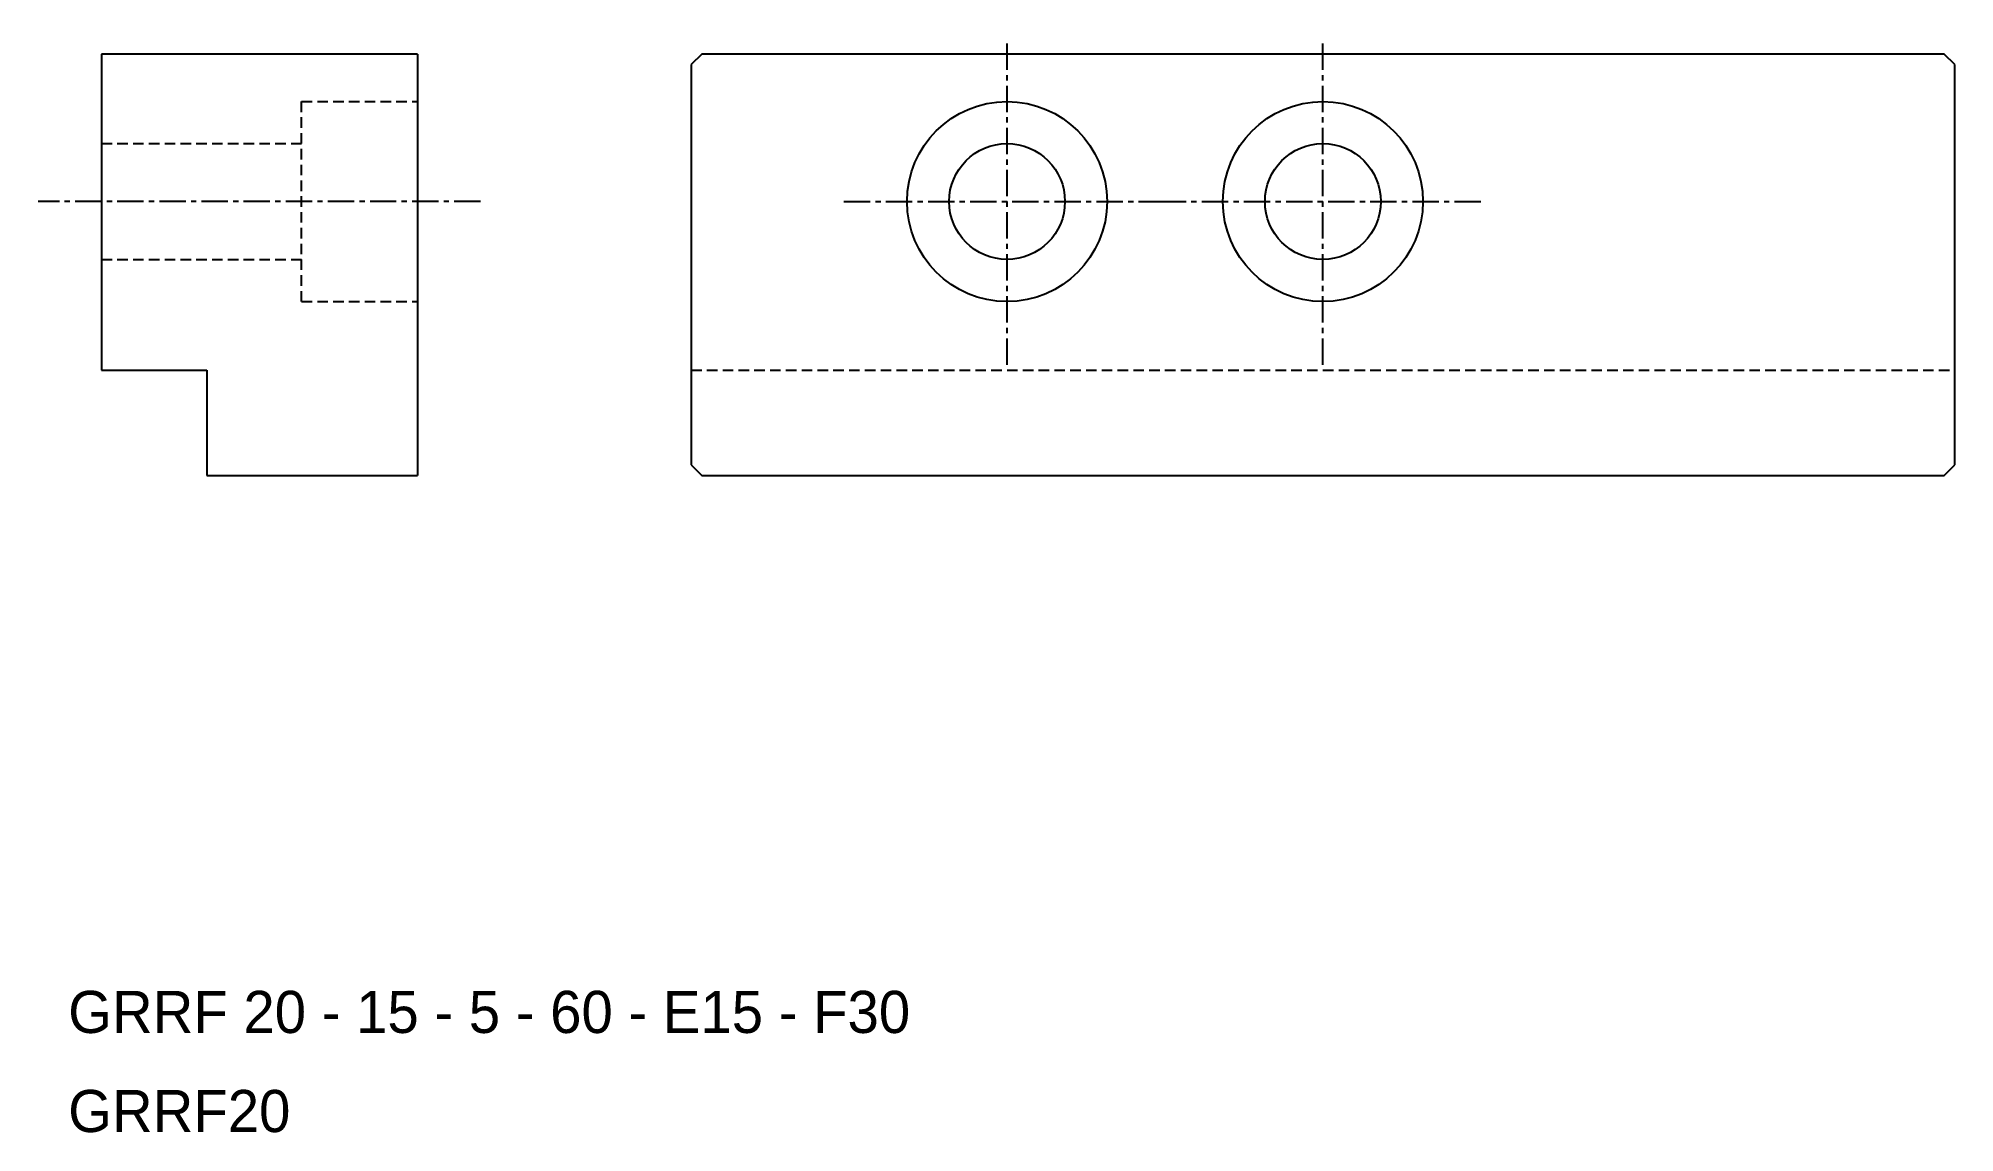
# Model space of a CAD drawing. Extents: x 8.6 to 99.6, y 10 to 61.9.
import ezdxf

# ---------------------------------------------------------------- set-up
doc = ezdxf.new("R2010")
doc.units = 0
doc.linetypes.add('CENTER', pattern=[2, 1.25, -0.25, 0.25, -0.25])
doc.linetypes.add('DASHED', pattern=[0.75, 0.5, -0.25])
doc.layers.get('0').update_dxf_attribs({"linetype": 'CONTINUOUS'})
doc.layers.add('CENTER', color=1, linetype='CENTER')

msp = doc.modelspace()

# ---------------------------------------------------------------- linework, layer by layer
at = {"color": 7, "linetype": 'CONTINUOUS'}
for p, q in [((26.582, 61.183), (11.582, 61.183)), ((11.582, 61.183), (11.582, 46.183)), ((26.582, 61.183), (26.582, 41.183)), ((40.082, 61.183), (39.582, 60.683)), ((99.082, 61.183), (40.082, 61.183)), ((99.582, 60.683), (99.082, 61.183)), ((39.582, 60.683), (39.582, 41.683)), ((99.582, 41.683), (99.582, 60.683)), ((11.582, 46.183), (16.582, 46.183)), ((16.582, 46.183), (16.582, 41.183)), ((16.582, 41.183), (26.582, 41.183)), ((39.582, 41.683), (40.082, 41.183)), ((40.082, 41.183), (99.082, 41.183)), ((99.082, 41.183), (99.582, 41.683))]:
    msp.add_line(p, q, dxfattribs=at)
at = {"color": 3, "linetype": 'DASHED'}
for p, q in [((21.082, 49.433), (21.082, 58.933)), ((21.082, 58.933), (26.582, 58.933)), ((11.582, 56.933), (21.082, 56.933)), ((11.582, 51.433), (21.082, 51.433)), ((21.082, 49.433), (26.582, 49.433)), ((39.582, 46.183), (99.582, 46.183))]:
    msp.add_line(p, q, dxfattribs=at)
at = {"color": 7, "linetype": 'CONTINUOUS'}
for centre, radius in [((54.582, 54.183), 4.75), ((54.582, 54.183), 4.75), ((69.582, 54.183), 4.75), ((69.582, 54.183), 4.75), ((54.582, 54.183), 2.75), ((54.582, 54.183), 2.75), ((69.582, 54.183), 2.75), ((69.582, 54.183), 2.75)]:
    msp.add_circle(centre, radius, dxfattribs=at)
at = {"layer": 'CENTER', "color": 1, "linetype": 'CENTER'}
for p, q in [((54.582, 46.433), (54.582, 61.933)), ((54.582, 46.433), (54.582, 61.933)), ((69.582, 46.433), (69.582, 61.933)), ((69.582, 46.433), (69.582, 61.933)), ((29.582, 54.183), (8.582, 54.183)), ((46.832, 54.183), (62.332, 54.183)), ((46.832, 54.183), (62.332, 54.183)), ((61.832, 54.183), (77.332, 54.183)), ((61.832, 54.183), (77.332, 54.183))]:
    msp.add_line(p, q, dxfattribs=at)

# ---------------------------------------------------------------- texts
at = {"color": 7, "linetype": 'CONTINUOUS'}
for s, p in [('GRRF 20 - 15 - 5 - 60 - E15 - F30', (10, 14.705)), ('GRRF20', (10, 10))]:
    msp.add_text(s, height=2, dxfattribs=at).set_placement(p)

doc.saveas('drawing.dxf')
